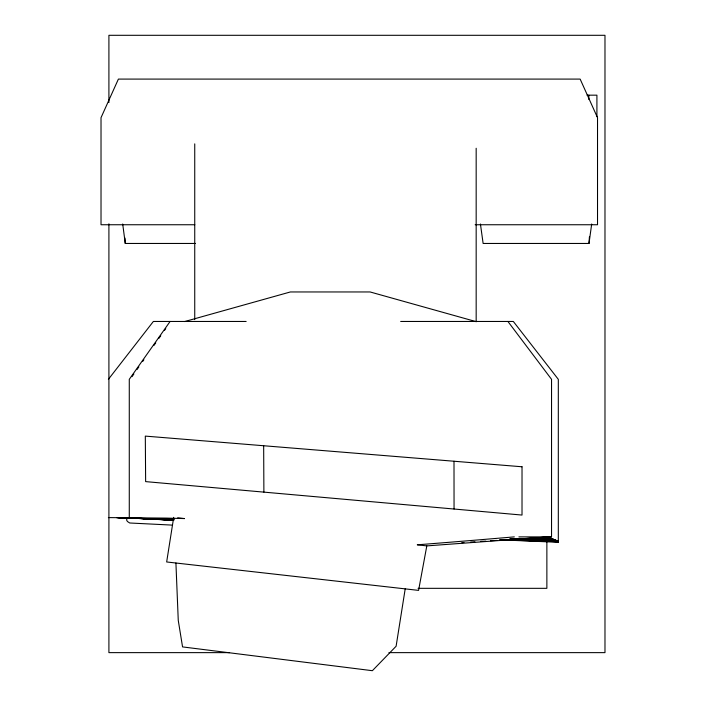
<?xml version="1.0" encoding="UTF-8"?>
<svg xmlns="http://www.w3.org/2000/svg" width="706" height="706" viewBox="0 0 706 706"><rect width="100%" height="100%" fill="white"/><g stroke="black" fill="none" stroke-linecap="round" stroke-linejoin="round"><path stroke-width="1.06" d="M480.433 223.996L483.125 243.455L588.998 243.455L589.413 236.898M588.998 243.455L591.69 223.996M173.702 517.348L166.66 561.967L418.579 590.384L426.812 545.897L548.677 536.887M405.2 588.875L396.11 646.237L372.371 670.7L182.554 646.908L178.256 620.38L175.918 563.009M131.996 376.66L133.875 373.995M136.999 369.538L138.879 366.873M142.63 361.525L143.883 359.751M153.882 345.499L155.761 342.834M158.885 338.377L160.765 335.703M164.516 330.364L165.769 328.581M170.093 321.459L129.277 379.334L129.277 517.595M108.38 379.334L153.37 321.459L246.147 321.459M128.201 517.595L127.486 518.178A38.353 7.995 0.6 0 0 127.874 521.813L129.754 522.996L172.502 525.114M184.575 321.574L290.387 291.957L370.094 291.957L475.906 321.574M514.33 536.887L475.173 540.169A172.696 2.109 -4.6 0 1 417.272 544.82L426.812 545.897M461.821 542.667L464.01 542.526M470.734 542.023L474.953 541.829M480.609 541.37L485.896 541.123M490.493 540.725L496.839 540.417M500.369 540.072L507.773 539.711M509.15 539.49L551.545 536.887L551.545 379.334L507.905 321.459M510.059 539.075L515.539 539.022M518.831 538.996L551.721 538.687L556.513 540.505A94.18 9.752 1.5 0 1 558.314 542.287L558.314 379.334L513.324 321.459L400.673 321.459M518.76 538.819L551.721 538.687L544.044 536.887M587.039 95.169L596.914 95.169L596.914 116.605M194.794 224.746L101.02 224.746L101.02 117.673L118.396 79.09L580.147 79.09L597.523 117.673L597.523 224.746L475.147 224.746M122.703 223.996L125.262 243.455L195.518 243.455M108.38 517.595L166.307 518.098A58.995 0.953 1.4 0 0 184.531 518.566L177.691 517.798M518.901 536.887L551.545 536.887M509.758 539.322L553.645 539.296L509.758 539.093M418.058 588.327L546.868 588.327L546.868 540.999M229.582 652.635L108.909 652.635L108.909 223.811M388.909 652.635L604.98 652.635L604.98 35.3L108.909 35.3L108.909 102.546M510.147 539.56L555.251 539.896L538.784 539.693M510.253 539.34L534.398 539.64M505.99 539.728L556.513 540.505L518.054 539.737M500.351 539.816L557.449 541.105L535.448 540.434M512.353 539.719L528.847 540.231M174.329 519.378L116.631 517.595L173.288 519.642M499.874 539.781L558.049 541.696L526.164 540.425M173.297 519.625L117.743 517.595L172.793 519.898M508.567 539.728L520.666 540.205M499.972 539.834L558.314 542.287A94.772 29.784 1.1 0 0 558.269 540.487M172.846 519.863L125.571 517.825L173.72 520.181M129.039 517.869L139.964 518.416M143.239 518.575L155.249 519.175M157.438 519.289L169.458 519.89M171.637 519.995L173.826 520.101M127.962 517.833L172.935 520.304M132.578 517.842L140.238 518.283M144.615 518.539L154.464 519.104M157.747 519.289L166.501 519.801M169.784 519.987L173.067 520.172M124.936 237.984L125.262 243.455M263.665 445.742L263.885 492.126M454.002 461.239L454.055 509.017M588.857 95.169L588.857 99.458M476.171 148.26L476.171 321.777M194.741 143.865L194.741 319.606M522.025 466.772L522.016 515.062L145.639 481.616L145.312 436.105L522.025 466.772M123.374 517.736L120.073 517.595L123.356 517.754"/></g></svg>
